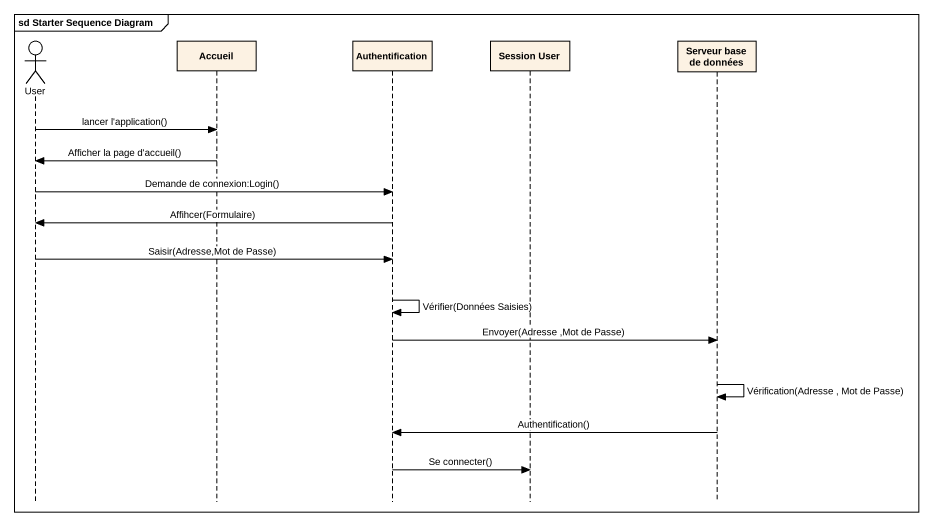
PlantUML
@startuml
mainframe sd Starter Sequence Diagram
hide footbox
actor User
participant Accueil
participant Authentification
participant "Session User" as Session_User
participant "Serveur base de données" as Serveur_base_de_données

User -> Accueil : lancer l'application()
Accueil -> User : Afficher la page d'accueil()
User -> Authentification : Demande de connexion:Login()
Authentification -> User : Affihcer(Formulaire)
User -> Authentification : Saisir(Adresse,Mot de Passe)
Authentification -> Authentification : Vérifier(Données Saisies)
Authentification -> Serveur_base_de_données : Envoyer(Adresse ,Mot de Passe)
Serveur_base_de_données -> Serveur_base_de_données : Vérification(Adresse , Mot de Passe)
Serveur_base_de_données -> Authentification : Authentification()
Authentification -> Session_User : Se connecter()
@enduml
